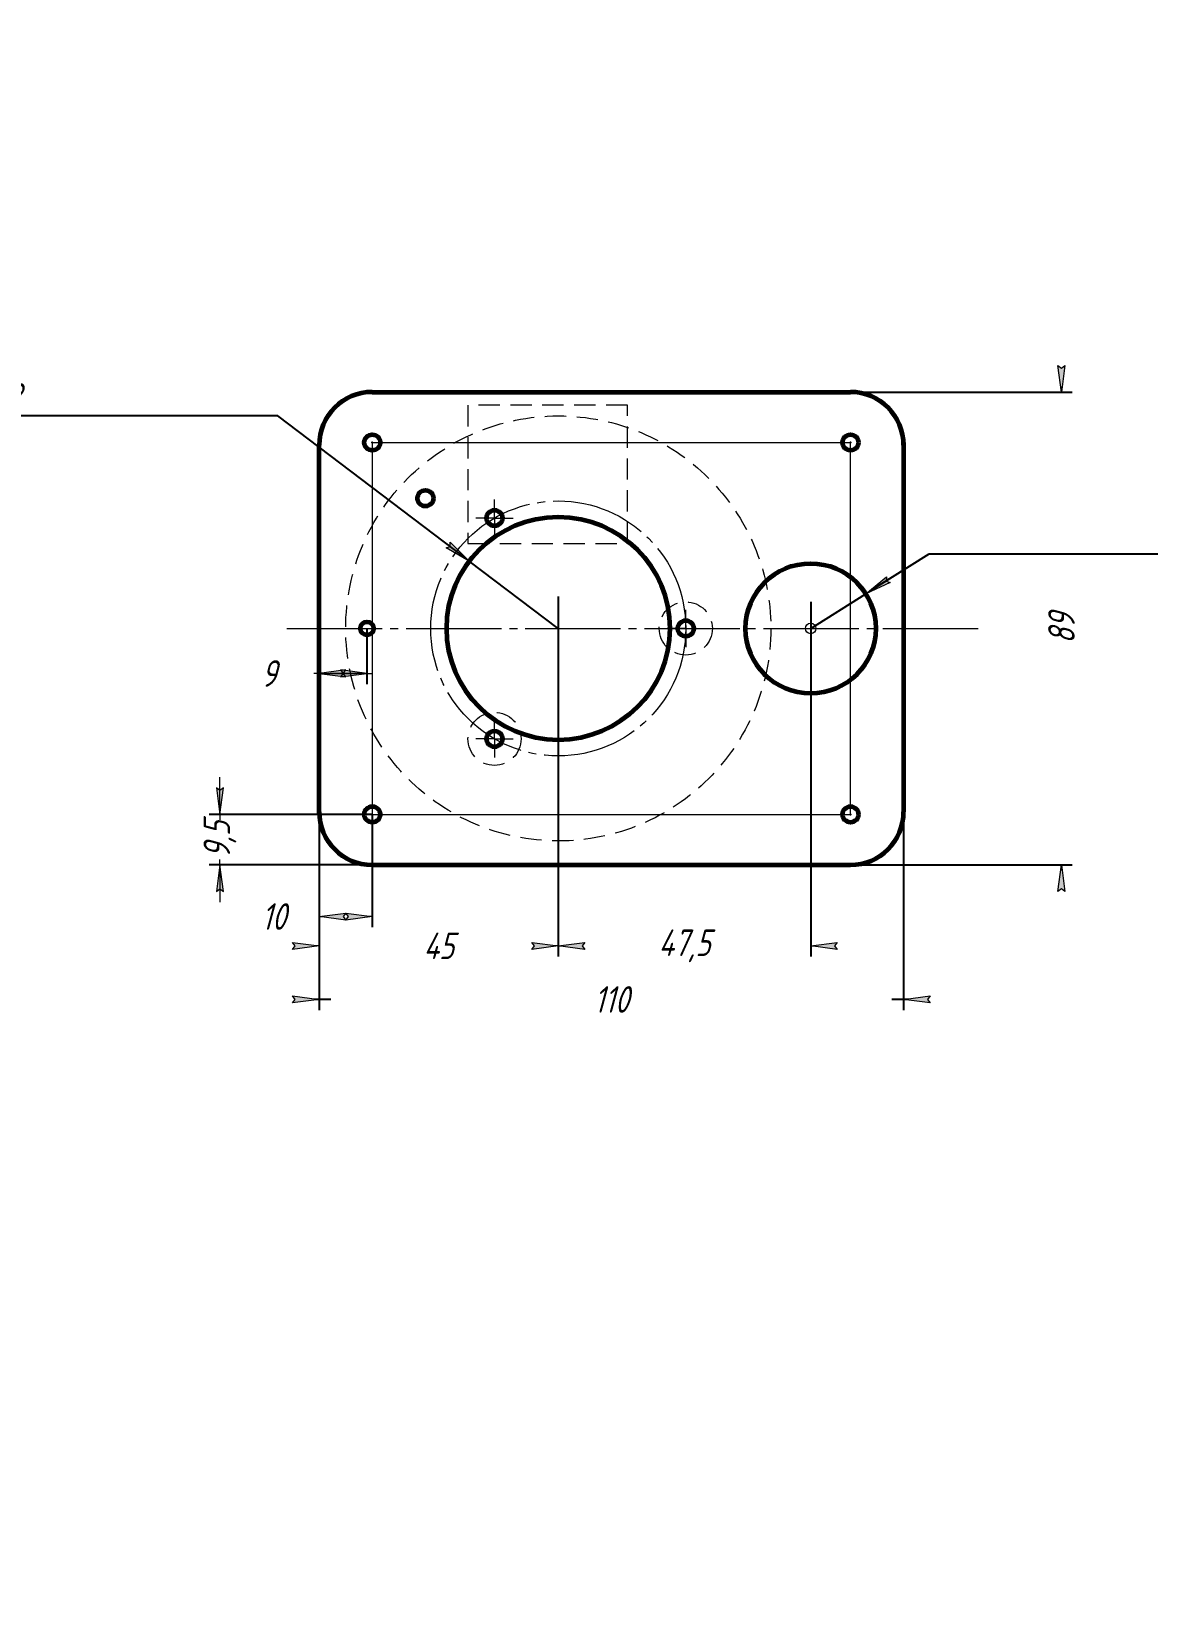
# Model space of a CAD drawing. Header units: millimetres. Extents: x 0 to 210, y 0 to 297.
import ezdxf

# ---------------------------------------------------------------- set-up
doc = ezdxf.new("R2010")
doc.units = ezdxf.units.MM
for name, pattern in [('K5LT_AXLED', [22.42539405822754, 17.92539405822754, -1.5, 1.5, -1.5]), ('K5LT_BASIC', [0]), ('K5LT_DASHED', [6, 4, -2]), ('K5LT_THIN', [0])]:
    doc.linetypes.add(name, pattern=pattern)
doc.styles.add('KDIMTEXTSTYLE', font='GOST_AU.SHX', dxfattribs={"width": 0.96, "oblique": 15, "height": 5})
doc.dimstyles.new('KDIMSTYLE (1.00)', dxfattribs={"dimtxt": 5, "dimasz": 1, "dimexe": 2, "dimexo": 0, "dimgap": 1, "dimtad": 1, "dimtxsty": 'KDIMTEXTSTYLE', "dimsah": 1, "dimcen": 0, "dimdle": 1, "dimadec": 0, "dimazin": 0, "dimtfac": 0.667, "dimtmove": 0, "dimatfit": 3, "dimfxl": 1, "dimtvp": 1, "dimtolj": 1, "dimtzin": 0, "dimarcsym": 0})

# ---------------------------------------------------------------- blocks, each defined once
blk = doc.blocks.new('U0')
at = {"color": 7, "linetype": 'K5LT_DASHED', "lineweight": 18}
for p, q in [((112.1228004884492, 226.6546163453193), (82.12280048844923, 226.6546163453193)), ((82.12280048844923, 226.6546163453193), (82.12280048844923, 200.6546163453193)), ((112.1228004884492, 200.6546163453193), (112.1228004884492, 226.6546163453193)), ((82.12280048844923, 200.6546163453193), (112.1228004884492, 200.6546163453193))]:
    blk.add_line(p, q, dxfattribs=at)
blk = doc.blocks.new('U1')
at = {"color": 30, "linetype": 'K5LT_AXLED', "lineweight": 18, "true_color": 0xff8000}
for q in [(87.1228004884492, 208.9360361755309), (83.6228004884492, 205.4360361755309), (90.6228004884492, 205.4360361755309), (87.1228004884492, 201.9360361755309)]:
    blk.add_line((87.1228004884492, 205.4360361755309), q, dxfattribs=at)
blk = doc.blocks.new('U3')
at = {"color": 30, "linetype": 'K5LT_AXLED', "lineweight": 18, "true_color": 0xff8000}
for q in [(123.1228004884492, 188.1514264847044), (119.6228004884492, 184.6514264847044), (126.6228004884492, 184.6514264847044), (123.1228004884492, 181.1514264847044)]:
    blk.add_line((123.1228004884492, 184.6514264847044), q, dxfattribs=at)
blk = doc.blocks.new('U2')
at = {"color": 7, "linetype": 'K5LT_DASHED', "lineweight": 18}
blk.add_circle((123.1228004884492, 184.6514264847044), 5, dxfattribs=at)
at = {"color": 5, "linetype": 'K5LT_BASIC', "lineweight": 60, "true_color": 0x0000ff}
blk.add_circle((123.1228004884492, 184.6514264847044), 1.5, dxfattribs=at)
blk.add_blockref('U3', (0, 0))
blk = doc.blocks.new('U5')
at = {"color": 30, "linetype": 'K5LT_AXLED', "lineweight": 18, "true_color": 0xff8000}
for q in [(87.12280048844923, 167.3668167938778), (83.62280048844923, 163.8668167938778), (90.62280048844923, 163.8668167938778), (87.12280048844923, 160.3668167938778)]:
    blk.add_line((87.12280048844923, 163.8668167938778), q, dxfattribs=at)
blk = doc.blocks.new('U4')
at = {"color": 7, "linetype": 'K5LT_DASHED', "lineweight": 18}
blk.add_circle((87.12280048844923, 163.8668167938778), 5, dxfattribs=at)
at = {"color": 5, "linetype": 'K5LT_BASIC', "lineweight": 60, "true_color": 0x0000ff}
blk.add_circle((87.12280048844923, 163.8668167938778), 1.5, dxfattribs=at)
blk.add_blockref('U5', (0, 0))
blk = doc.blocks.new('KDIMARROW_01')
blk.add_hatch(color=0).paths.add_polyline_path([(0, 0), (-5, 0.658262491226197), (-4.5, 6e-16), (-5, -0.6582624912261956)])
at = {"color": 0, "linetype": 'K5LT_THIN', "lineweight": 18}
for p, q in [((-4.5, 6e-16), (-5, 0.658262491226197)), ((-5, 0.658262491226197), (0, 0)), ((0, 0), (-5, -0.6582624912261956)), ((-5, -0.6582624912261956), (-4.5, 6e-16)), ((0, 0), (-1, 0))]:
    blk.add_line(p, q, dxfattribs=at)
blk = doc.blocks.new('KDIMARROW_02')
blk.add_hatch(color=0).paths.add_polyline_path([(4.5, -6e-16), (5, 0.6582624912261956), (0, 0), (5, -0.658262491226197)])
at = {"color": 0, "linetype": 'K5LT_THIN', "lineweight": 18}
for p, q in [((0, 0), (-1, 0)), ((5, 0.6582624912261956), (0, 0)), ((0, 0), (5, -0.658262491226197)), ((0, 0), (7, -9e-16)), ((4.5, -6e-16), (5, 0.6582624912261956)), ((5, -0.658262491226197), (4.5, -6e-16))]:
    blk.add_line(p, q, dxfattribs=at)

msp = doc.modelspace()

# ---------------------------------------------------------------- linework, layer by layer
at = {"color": 5, "linetype": 'K5LT_BASIC', "lineweight": 60, "true_color": 0x0000ff}
for p, q in [((64.12280048844923, 229.1514264847044), (154.1228004884492, 229.1514264847044)), ((54.12280048844923, 149.6514264847044), (54.12280048844923, 219.1514264847044)), ((164.1228004884492, 219.6514264847044), (164.1228004884492, 150.1514264847044)), ((64.12280048844923, 140.1514264847044), (154.1228004884492, 140.1514264847044))]:
    msp.add_line(p, q, dxfattribs=at)
at = {"color": 7, "linetype": 'K5LT_THIN', "lineweight": 18}
for p, q in [((64.12280048844923, 219.6514264847044), (154.1228004884492, 219.6514264847044)), ((64.12280048844923, 219.6514264847044), (64.12280048844923, 149.6514264847044)), ((154.1228004884492, 149.6514264847044), (154.1228004884492, 219.6514264847044)), ((64.12280048844923, 149.6514264847044), (154.1228004884492, 149.6514264847044))]:
    msp.add_line(p, q, dxfattribs=at)
at = {"color": 30, "linetype": 'K5LT_AXLED', "lineweight": 18, "true_color": 0xff8000}
msp.add_line((48.06910552959345, 184.6514264847044), (178.121472628526, 184.6514264847044), dxfattribs=at)
at = {"color": 7, "linetype": 'K5LT_DASHED', "lineweight": 18}
msp.add_circle((99.12280048844923, 184.6514264847044), 40, dxfattribs=at)
at = {"color": 5, "linetype": 'K5LT_BASIC', "lineweight": 60, "true_color": 0x0000ff}
for centre, radius in [((64.12280048844923, 219.6514264847044), 1.5), ((154.1228004884492, 219.6514264847044), 1.5), ((74.12280048844923, 209.1514264847044), 1.5), ((99.12280048844923, 184.6514264847044), 21), ((87.1228004884492, 205.4360361755309), 1.5), ((146.6228004884492, 184.6514264847044), 12.25), ((63.12280048844923, 184.6514264847044), 1.25), ((64.12280048844923, 149.6514264847044), 1.5), ((154.1228004884492, 149.6514264847044), 1.5)]:
    msp.add_circle(centre, radius, dxfattribs=at)
at = {"color": 30, "linetype": 'K5LT_AXLED', "lineweight": 18, "true_color": 0xff8000}
msp.add_circle((99.12280048844923, 184.6514264847044), 24, dxfattribs=at)
at = {"color": 7, "linetype": 'K5LT_THIN', "lineweight": 18}
msp.add_circle((146.6228004884492, 184.6514264847044), 1, dxfattribs=at)
at = {"color": 5, "linetype": 'K5LT_BASIC', "lineweight": 60, "true_color": 0x0000ff}
for centre, start, end in [((64.12280048844923, 219.1514264847044), 90, 180), ((154.1228004884492, 219.1514264847044), 0, 89.99999999999996), ((64.12280048844923, 150.1514264847044), 180, 270), ((154.1228004884492, 150.1514264847044), 270, 0)]:
    msp.add_arc(centre, 10, start, end, dxfattribs=at)
for p in [(64.12280048844923, 219.6514264847044), (154.1228004884492, 219.6514264847044), (64.12280048844923, 149.6514264847044), (154.1228004884492, 149.6514264847044)]:
    msp.add_point(p)

# ---------------------------------------------------------------- block references
for name in ['U0', 'U1', 'U2', 'U4']:
    msp.add_blockref(name, (0, 0))

# ---------------------------------------------------------------- dimensions: what is measured, and where the dimension line sits
at = {"color": 7}
for center, radius, location in [((99.12280048844923, 184.65142648470436), 21.000000000000004, (46.31726606647516, 224.6514249128331)), ((146.62280048844923, 184.65142648470436), 12.249999999999993, (168.924724289892, 198.6728500295149))]:
    msp.add_diameter_dim(center=center, radius=radius, location=location, dimstyle='KDIMSTYLE (1.00)', override={"dimtih": 1, "dimtoh": 1, "dimpost": '\\H5.0;\\W0.965;\\Q15;∅<>', "dimblk1": 'KDIMARROW_01', "dimblk2": 'KDIMARROW_01', "dimclrt": 7, "dimtmove": 1, "dimatfit": 2, "dimtolj": 1}, dxfattribs=at).render()
for base, p1, p2, location, override in [((193.8257417528528, 140.1514264847044), (142.596421433812, 229.1514264847044), (138.6500527575454, 140.1514264847044), (193.8257417528528, 184.6514264847044), {"dimexo": 0, "dimpost": '\\H5.0;\\W0.965;\\Q15;<>', "dimblk1": 'KDIMARROW_01', "dimblk2": 'KDIMARROW_01', "dimse1": 0, "dimse2": 0, "dimclrt": 7, "dimtolj": 1}), ((35.44486896094882, 149.6514264847044), (64.12280048844923, 140.1514264847044), (64.12280048844923, 149.6514264847044), (35.44486896094882, 144.9014264847044), {"dimexo": 0, "dimpost": '\\H5.0;\\W0.965;\\Q15;<>', "dimblk1": 'KDIMARROW_02', "dimblk2": 'KDIMARROW_02', "dimse1": 0, "dimse2": 0, "dimclrt": 7, "dimtolj": 1})]:
    msp.add_linear_dim(base=base, p1=p1, p2=p2, angle=90, location=location, dimstyle='KDIMSTYLE (1.00)', override=override, dxfattribs=at).render()
for base, p1, p2, location, override in [((54.12280048844923, 124.9073912197746), (99.12280048844923, 190.6514264847044), (54.12280048844923, 190.6514264847044), (76.62280048844923, 124.9073912197746), {"dimexo": 0, "dimpost": '\\H5.0;\\W0.965;\\Q15;<>', "dimblk1": 'KDIMARROW_01', "dimblk2": 'KDIMARROW_01', "dimse1": 0, "dimse2": 0, "dimclrt": 7, "dimtolj": 1}), ((99.12280048844923, 124.9073912197746), (146.6228004884492, 189.6514264847044), (99.12280048844923, 189.6514264847044), (122.8728004884492, 124.9073912197746), {"dimexo": 0, "dimpost": '\\H5.0;\\W0.965;\\Q15;<>', "dimblk1": 'KDIMARROW_01', "dimblk2": 'KDIMARROW_01', "dimse1": 0, "dimse2": 0, "dimclrt": 7, "dimtolj": 1}), ((54.12280048844923, 176.1723671704722), (63.12280048844923, 184.6514264847044), (54.12280048844923, 184.6514264847044), (44.65144644258131, 176.1723671704722), {"dimexo": 0, "dimpost": '\\H5.0;\\W0.965;\\Q15;<>', "dimblk1": 'KDIMARROW_02', "dimblk2": 'KDIMARROW_02', "dimse1": 0, "dimse2": 0, "dimclrt": 7, "dimtolj": 1}), ((64.12280048844923, 130.4247839197129), (54.12280048844923, 149.6514264847044), (64.12280048844923, 149.6514264847044), (45.56696714875805, 130.424783919713), {"dimexo": 0, "dimpost": '\\H5.0;\\W0.965;\\Q15;<>', "dimblk1": 'KDIMARROW_01', "dimblk2": 'KDIMARROW_01', "dimse1": 0, "dimse2": 0, "dimclrt": 7, "dimtolj": 1}), ((54.12280048844923, 114.825545535704), (164.1228004884492, 149.6514264847044), (54.12280048844923, 149.6514264847044), (109.1228004884492, 114.825545535704), {"dimexo": 0, "dimpost": '\\H5.0;\\W0.965;\\Q15;<>', "dimblk1": 'KDIMARROW_01', "dimblk2": 'KDIMARROW_01', "dimse1": 0, "dimse2": 0, "dimclrt": 7, "dimtolj": 1})]:
    msp.add_linear_dim(base=base, p1=p1, p2=p2, location=location, dimstyle='KDIMSTYLE (1.00)', override=override, dxfattribs=at).render()

doc.saveas('drawing.dxf')
